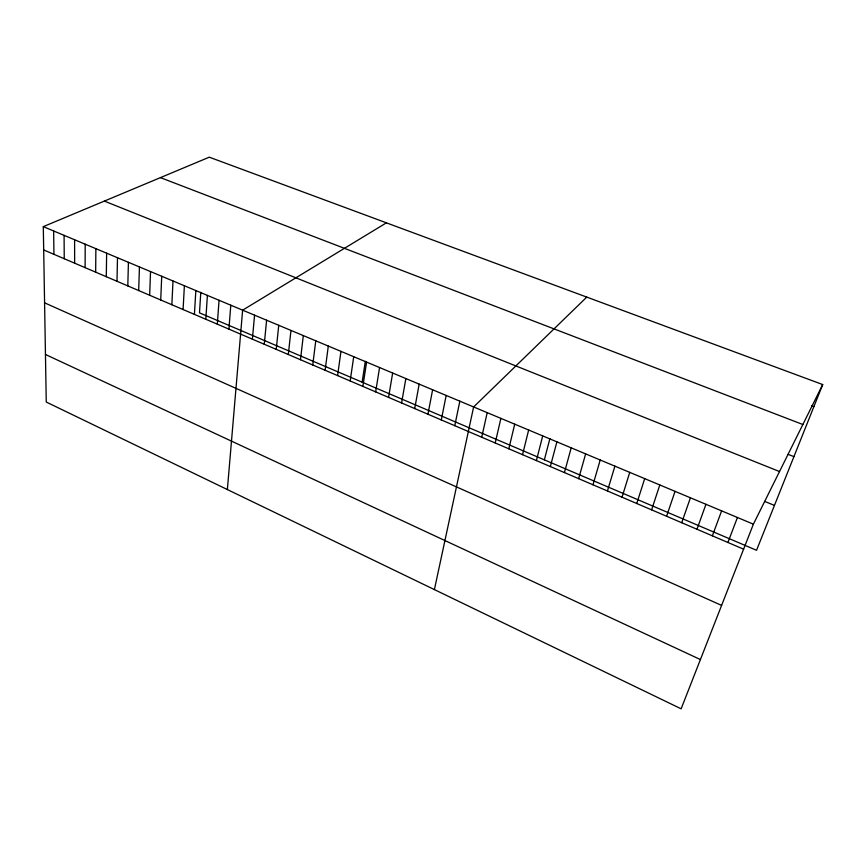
<?xml version="1.0" encoding="UTF-8"?>
<svg xmlns="http://www.w3.org/2000/svg" width="866" height="866" viewBox="0 0 866 866"><rect width="100%" height="100%" fill="white"/><g stroke="black" fill="none" stroke-linecap="round" stroke-linejoin="round"><path stroke-width="1.3" d="M85.106 267.648L85.204 244.201M95.661 272.162L95.877 248.683M106.291 276.709L106.637 253.186M117.007 281.288L117.484 257.732M127.811 285.91L128.417 262.311M138.69 290.565L139.437 266.923M149.666 295.252L150.532 271.578M160.719 299.972L161.726 276.265M171.858 304.735L173.005 280.995M183.083 309.541L184.382 285.758M194.406 314.38L195.846 290.565M200.782 292.362L199.494 312.853L756.538 550.289L822.7 384.558L209.291 157.179L43.3 226.643L46.255 402.041L681.131 708.821L753.388 524.179L822.7 384.558M205.816 319.262L207.396 295.403M217.312 324.176L219.055 300.285M228.905 329.134L230.8 305.211M227.368 489.561L242.632 310.169L386.409 222.833M252.374 339.169L254.572 315.17M264.26 344.246L266.609 320.214M276.232 349.366L278.744 325.302M288.302 354.53L290.976 330.422M300.47 359.726L303.317 335.597M312.745 364.976L315.765 340.814M325.118 370.269L328.311 346.064M337.599 375.606L340.955 351.369M350.178 380.975L353.718 356.716M362.14 382.177L365.322 361.295M362.865 386.409L366.589 362.107M375.66 391.876L379.568 367.541M388.563 397.397L392.655 373.03M401.586 402.961L405.862 378.561M414.706 408.568L419.176 384.147M427.945 414.229L432.61 389.776M441.292 419.934L446.163 395.448M454.769 425.693L459.835 401.175M434.396 589.594L473.626 406.955L586.769 297.103M481.723 437.222L487.201 412.649M495.211 442.991L500.894 418.386M508.818 448.805L514.718 424.178M522.544 454.672L528.65 430.012M536.39 460.593L542.711 435.901M544.357 459.846L549.888 438.607M550.343 466.558L556.892 441.844M564.437 472.576L571.203 447.841M578.64 478.66L585.643 453.892M592.972 484.787L600.214 459.998M607.434 490.968L614.903 466.157M622.026 497.203L629.734 472.371M636.748 503.503L644.705 478.638M651.6 509.847L659.805 484.971M666.593 516.255L675.047 491.358M681.715 522.728L690.429 497.798M696.978 529.245L705.952 504.304M712.372 535.837L721.616 510.864M727.916 542.484L737.431 517.489M811.518 405.71L813.899 406.609M160.437 177.627L802.869 424.513M788.168 454.369L793.927 456.642M104.353 201.096L779.519 471.548M764.656 501.392L774.453 505.419M43.3 226.643L753.388 524.179M43.69 249.938L743.602 549.185M44.588 302.829L721.605 605.399M45.454 354.475L700.41 659.556M53.66 230.984L53.93 254.323M64.084 235.357L64.246 258.728M74.606 239.763L74.638 263.177"/></g></svg>
